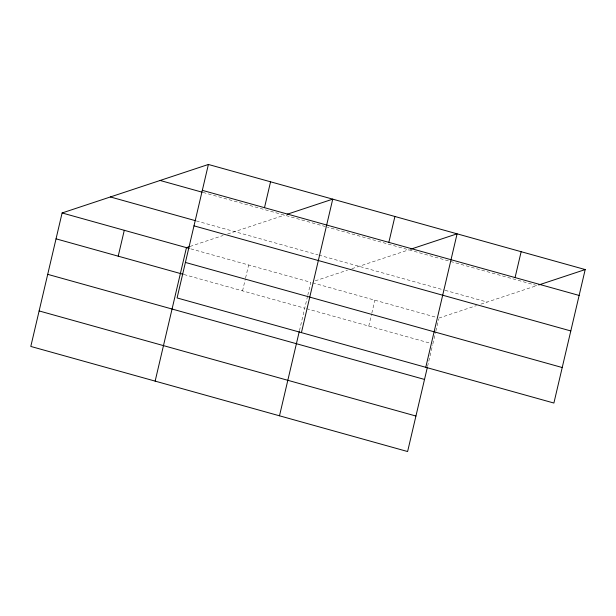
<?xml version="1.0" encoding="UTF-8"?>
<svg xmlns="http://www.w3.org/2000/svg" width="616" height="616" viewBox="0 0 616 616"><rect width="100%" height="100%" fill="white"/><g stroke="black" fill="none" stroke-linecap="round" stroke-linejoin="round"><path stroke-width="0.46" stroke-dasharray="3.08 2.31" d="M242.558 290.86L245.376 278.848M245.591 277.924L248.625 264.98M299.468 330.63L307.546 296.188M307.769 295.264L310.803 282.32L190.113 248.664M368.784 326.064L371.602 314.052M371.825 313.128L374.859 300.192M427.581 366.358L432.625 344.868M432.848 343.936L435.666 331.924M435.882 331L438.7 318.98M190.028 246.454L223.108 235.489M227.574 234.011L284.469 215.146M315.269 280.842L347.455 270.17M351.921 268.692L408.808 249.834M438.915 318.056L476.461 305.613M480.934 304.127L536.929 285.562L327.435 227.135M203.095 192.454L326.526 226.88M196.327 220.928L317.933 254.847M318.842 255.101L444.182 290.059M445.091 290.313L487.187 302.056M312.628 282.836L436.167 317.294M184.038 274.536L304.728 308.2M306.56 308.708L430.099 343.166"/><path stroke-width="0.92" d="M208.393 164.464L177.085 297.944L553.892 403.041L585.2 269.562L208.393 164.464L62.108 212.959L30.8 346.438L407.607 451.536L427.365 367.298M118.21 256.179L124.278 230.299M155.147 381.119L186.456 247.64L189.135 246.754M264.495 207.684L270.563 181.805M279.495 415.8L299.253 331.562M301.432 332.625L332.74 199.145L287.148 214.26M388.842 242.365L394.91 216.485M425.779 367.305L457.087 233.826L410.603 249.241M515.076 277.57L521.144 251.698M538.715 284.969L585.2 269.562M202.325 190.336L579.132 295.441M160.121 180.465L202.179 192.2M110.379 196.958L195.411 220.674M193.994 225.849L570.801 330.946M62.108 212.959L189.197 248.41M185.416 262.431L562.223 367.529M56.041 238.839L183.129 274.282M47.709 274.343L424.516 379.441M39.131 310.934L415.939 416.031"/></g></svg>
